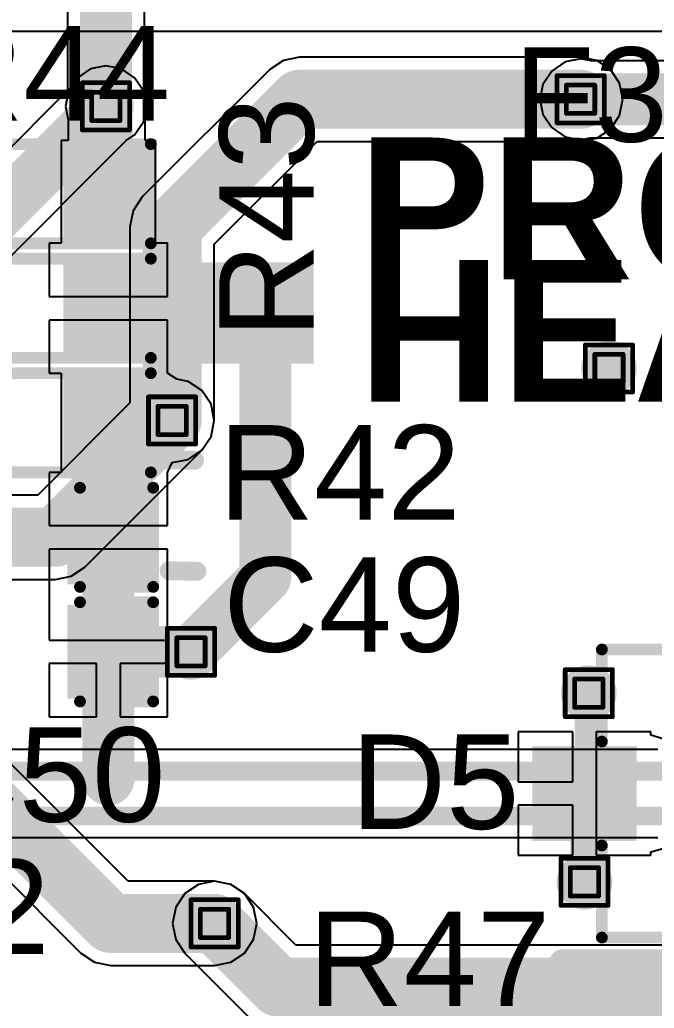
# Model space of a CAD drawing. Header units: inches. Extents: x -0.3 to 9.9, y -0.4 to 5.
# Drawn here: x 4.1055 to 4.3742, y 1.0651 to 1.4837 of the extents above; entities that cross this region are included whole.
import ezdxf

# ---------------------------------------------------------------- set-up
doc = ezdxf.new("R2010")
doc.units = ezdxf.units.IN
doc.header["$MEASUREMENT"] = 0
for name, color, linetype in [('Bottom Layer', 5, 'Continuous'), ('Bottom Solder', 6, 'Continuous'), ('Drill Drawing', 1, 'Continuous'), ('Top Layer', 1, 'Continuous'), ('Top Overlay', 2, 'Continuous'), ('Top Paste', 8, 'Continuous'), ('Top Solder', 216, 'Continuous'), ('Via Holes', 16, 'Continuous')]:
    doc.layers.add(name, color=color, linetype=linetype)
doc.styles.add('Arial', font='', dxfattribs={"height": 0.2})
doc.styles.add('Arial_Bold', font='', dxfattribs={"height": 0.2})
doc.styles.get('Arial').set_extended_font_data('Arial')
doc.styles.get('Arial_Bold').set_extended_font_data('Arial', bold=True)

# ---------------------------------------------------------------- blocks, each defined once
blk = doc.blocks.new('R___0603_66')
at = {"layer": 'Top Layer'}
for points in [[(-0.015, 0.0175), (-0.015, -0.0175), (-0.045, -0.0175), (-0.045, 0.0175)], [(0.045, 0.0175), (0.045, -0.0175), (0.015, -0.0175), (0.015, 0.0175)]]:
    blk.add_hatch(color=1, dxfattribs=at).paths.add_polyline_path(points)
at = {"layer": 'Top Paste'}
for points in [[(-0.015, 0.0175), (-0.015, -0.0175), (-0.045, -0.0175), (-0.045, 0.0175)], [(0.045, 0.0175), (0.045, -0.0175), (0.015, -0.0175), (0.015, 0.0175)]]:
    blk.add_hatch(color=8, dxfattribs=at).paths.add_polyline_path(points)
at = {"layer": 'Top Solder'}
for points in [[(-0.011, 0.0215), (-0.011, -0.0215), (-0.049, -0.0215), (-0.049, 0.0215)], [(0.049, 0.0215), (0.049, -0.0215), (0.011, -0.0215), (0.011, 0.0215)]]:
    blk.add_hatch(color=216, dxfattribs=at).paths.add_polyline_path(points)
at = {"layer": 'Top Overlay', "const_width": 0.005}
for points in [[(-0.048, 0.021), (-0.048, -0.021)], [(0.048, 0.021), (-0.048, 0.021)], [(0.048, 0.021), (0.048, -0.021)], [(0.048, -0.021), (-0.048, -0.021)]]:
    blk.add_lwpolyline(points, dxfattribs=at)
at = {"layer": 'Top Overlay', "const_width": 0.0025}
for points in [[(-0.04925, 0.021, 1), (-0.04675, 0.021, 1)], [(-0.04925, 0.021, 1), (-0.04675, 0.021, 1)], [(0.04675, 0.021, 1), (0.04925, 0.021, 1)], [(0.04675, 0.021, 1), (0.04925, 0.021, 1)], [(-0.04925, -0.021, 1), (-0.04675, -0.021, 1)], [(-0.04925, -0.021, 1), (-0.04675, -0.021, 1)], [(0.04675, -0.021, 1), (0.04925, -0.021, 1)], [(0.04675, -0.021, 1), (0.04925, -0.021, 1)]]:
    blk.add_lwpolyline(points, format="xyb", close=True, dxfattribs=at)
blk = doc.blocks.new('R___0603_67')
at = {"layer": 'Top Layer'}
for points in [[(-0.015, 0.0175), (-0.015, -0.0175), (-0.045, -0.0175), (-0.045, 0.0175)], [(0.045, 0.0175), (0.045, -0.0175), (0.015, -0.0175), (0.015, 0.0175)]]:
    blk.add_hatch(color=1, dxfattribs=at).paths.add_polyline_path(points)
at = {"layer": 'Top Paste'}
for points in [[(-0.015, 0.0175), (-0.015, -0.0175), (-0.045, -0.0175), (-0.045, 0.0175)], [(0.045, 0.0175), (0.045, -0.0175), (0.015, -0.0175), (0.015, 0.0175)]]:
    blk.add_hatch(color=8, dxfattribs=at).paths.add_polyline_path(points)
at = {"layer": 'Top Solder'}
for points in [[(-0.011, 0.0215), (-0.011, -0.0215), (-0.049, -0.0215), (-0.049, 0.0215)], [(0.049, 0.0215), (0.049, -0.0215), (0.011, -0.0215), (0.011, 0.0215)]]:
    blk.add_hatch(color=216, dxfattribs=at).paths.add_polyline_path(points)
at = {"layer": 'Top Overlay', "const_width": 0.005}
for points in [[(-0.048, -0.021), (-0.048, 0.021)], [(-0.048, 0.021), (0.048, 0.021)], [(0.048, -0.021), (0.048, 0.021)], [(-0.048, -0.021), (0.048, -0.021)]]:
    blk.add_lwpolyline(points, dxfattribs=at)
at = {"layer": 'Top Overlay', "const_width": 0.0025}
for points in [[(-0.04925, 0.021, 1), (-0.04675, 0.021, 1)], [(-0.04925, 0.021, 1), (-0.04675, 0.021, 1)], [(0.04675, 0.021, 1), (0.04925, 0.021, 1)], [(0.04675, 0.021, 1), (0.04925, 0.021, 1)], [(-0.04925, -0.021, 1), (-0.04675, -0.021, 1)], [(-0.04925, -0.021, 1), (-0.04675, -0.021, 1)], [(0.04675, -0.021, 1), (0.04925, -0.021, 1)], [(0.04675, -0.021, 1), (0.04925, -0.021, 1)]]:
    blk.add_lwpolyline(points, format="xyb", close=True, dxfattribs=at)
blk = doc.blocks.new('R___0603_68')
at = {"layer": 'Top Layer'}
for points in [[(-0.015, 0.0175), (-0.015, -0.0175), (-0.045, -0.0175), (-0.045, 0.0175)], [(0.045, 0.0175), (0.045, -0.0175), (0.015, -0.0175), (0.015, 0.0175)]]:
    blk.add_hatch(color=1, dxfattribs=at).paths.add_polyline_path(points)
at = {"layer": 'Top Paste'}
for points in [[(-0.015, 0.0175), (-0.015, -0.0175), (-0.045, -0.0175), (-0.045, 0.0175)], [(0.045, 0.0175), (0.045, -0.0175), (0.015, -0.0175), (0.015, 0.0175)]]:
    blk.add_hatch(color=8, dxfattribs=at).paths.add_polyline_path(points)
at = {"layer": 'Top Solder'}
for points in [[(-0.011, 0.0215), (-0.011, -0.0215), (-0.049, -0.0215), (-0.049, 0.0215)], [(0.049, 0.0215), (0.049, -0.0215), (0.011, -0.0215), (0.011, 0.0215)]]:
    blk.add_hatch(color=216, dxfattribs=at).paths.add_polyline_path(points)
at = {"layer": 'Top Overlay', "const_width": 0.005}
for points in [[(-0.048, -0.021), (-0.048, 0.021)], [(-0.048, 0.021), (0.048, 0.021)], [(0.048, -0.021), (0.048, 0.021)], [(-0.048, -0.021), (0.048, -0.021)]]:
    blk.add_lwpolyline(points, dxfattribs=at)
at = {"layer": 'Top Overlay', "const_width": 0.0025}
for points in [[(-0.04925, 0.021, 1), (-0.04675, 0.021, 1)], [(-0.04925, 0.021, 1), (-0.04675, 0.021, 1)], [(0.04675, 0.021, 1), (0.04925, 0.021, 1)], [(0.04675, 0.021, 1), (0.04925, 0.021, 1)], [(-0.04925, -0.021, 1), (-0.04675, -0.021, 1)], [(-0.04925, -0.021, 1), (-0.04675, -0.021, 1)], [(0.04675, -0.021, 1), (0.04925, -0.021, 1)], [(0.04675, -0.021, 1), (0.04925, -0.021, 1)]]:
    blk.add_lwpolyline(points, format="xyb", close=True, dxfattribs=at)
blk = doc.blocks.new('S___23_163')
at = {"layer": 'Top Layer'}
for points in [[(-0.01614, 0.05748), (0.01614, 0.05748), (0.01614, 0.02126), (-0.01614, 0.02126)], [(-0.05354, -0.02126), (-0.02126, -0.02126), (-0.02126, -0.05748), (-0.05354, -0.05748)], [(0.02126, -0.02126), (0.05354, -0.02126), (0.05354, -0.05748), (0.02126, -0.05748)]]:
    blk.add_hatch(color=1, dxfattribs=at).paths.add_polyline_path(points)
at = {"layer": 'Top Paste'}
for points in [[(-0.01614, 0.05748), (0.01614, 0.05748), (0.01614, 0.02126), (-0.01614, 0.02126)], [(-0.05354, -0.02126), (-0.02126, -0.02126), (-0.02126, -0.05748), (-0.05354, -0.05748)], [(0.02126, -0.02126), (0.05354, -0.02126), (0.05354, -0.05748), (0.02126, -0.05748)]]:
    blk.add_hatch(color=8, dxfattribs=at).paths.add_polyline_path(points)
at = {"layer": 'Top Solder'}
for points in [[(-0.02014, 0.06148), (0.02014, 0.06148), (0.02014, 0.01726), (-0.02014, 0.01726)], [(-0.05754, -0.01726), (-0.01726, -0.01726), (-0.01726, -0.06148), (-0.05754, -0.06148)], [(0.01726, -0.01726), (0.05754, -0.01726), (0.05754, -0.06148), (0.01726, -0.06148)]]:
    blk.add_hatch(color=216, dxfattribs=at).paths.add_polyline_path(points)
at = {"layer": 'Top Overlay', "const_width": 0.005}
for points in [[(-0.061, 0.032), (-0.022, 0.032)], [(-0.061, 0.032), (-0.061, -0.023)], [(0.022, 0.032), (0.061, 0.032)], [(0.061, 0.032), (0.061, -0.023)], [(-0.013, -0.031), (0.013, -0.031)], [(-0.066, -0.041), (-0.066, -0.051)], [(-0.066, -0.041), (-0.061, -0.046)], [(-0.061, -0.046), (-0.066, -0.051)]]:
    blk.add_lwpolyline(points, dxfattribs=at)
at = {"layer": 'Top Overlay', "const_width": 0.0025}
for points in [[(-0.06225, 0.032, 1), (-0.05975, 0.032, 1)], [(-0.06225, 0.032, 1), (-0.05975, 0.032, 1)], [(-0.02325, 0.032, 1), (-0.02075, 0.032, 1)], [(0.02075, 0.032, 1), (0.02325, 0.032, 1)], [(0.05975, 0.032, 1), (0.06225, 0.032, 1)], [(0.05975, 0.032, 1), (0.06225, 0.032, 1)], [(-0.06225, -0.023, 1), (-0.05975, -0.023, 1)], [(0.05975, -0.023, 1), (0.06225, -0.023, 1)], [(-0.01425, -0.031, 1), (-0.01175, -0.031, 1)], [(0.01175, -0.031, 1), (0.01425, -0.031, 1)], [(-0.06725, -0.041, 1), (-0.06475, -0.041, 1)], [(-0.06725, -0.041, 1), (-0.06475, -0.041, 1)], [(-0.06225, -0.046, 1), (-0.05975, -0.046, 1)], [(-0.06225, -0.046, 1), (-0.05975, -0.046, 1)], [(-0.06725, -0.051, 1), (-0.06475, -0.051, 1)], [(-0.06725, -0.051, 1), (-0.06475, -0.051, 1)]]:
    blk.add_lwpolyline(points, format="xyb", close=True, dxfattribs=at)
blk = doc.blocks.new('C___0603_170')
at = {"layer": 'Top Layer'}
for points in [[(-0.015, 0.0175), (-0.015, -0.0175), (-0.045, -0.0175), (-0.045, 0.0175)], [(0.045, 0.0175), (0.045, -0.0175), (0.015, -0.0175), (0.015, 0.0175)]]:
    blk.add_hatch(color=1, dxfattribs=at).paths.add_polyline_path(points)
at = {"layer": 'Top Paste'}
for points in [[(-0.015, 0.0175), (-0.015, -0.0175), (-0.045, -0.0175), (-0.045, 0.0175)], [(0.045, 0.0175), (0.045, -0.0175), (0.015, -0.0175), (0.015, 0.0175)]]:
    blk.add_hatch(color=8, dxfattribs=at).paths.add_polyline_path(points)
at = {"layer": 'Top Solder'}
for points in [[(-0.01264, 0.01986), (-0.01264, -0.01986), (-0.04736, -0.01986), (-0.04736, 0.01986)], [(0.04736, 0.01986), (0.04736, -0.01986), (0.01264, -0.01986), (0.01264, 0.01986)]]:
    blk.add_hatch(color=216, dxfattribs=at).paths.add_polyline_path(points)
at = {"layer": 'Top Overlay', "const_width": 0.005}
for points in [[(-0.049, 0.021), (-0.018, 0.021)], [(-0.049, -0.021), (-0.049, 0.021)], [(0.018, 0.021), (0.049, 0.021)], [(0.049, -0.021), (0.049, 0.021)], [(-0.049, -0.021), (-0.018, -0.021)], [(0.018, -0.021), (0.049, -0.021)]]:
    blk.add_lwpolyline(points, dxfattribs=at)
at = {"layer": 'Top Overlay', "const_width": 0.0025}
for points in [[(-0.05025, 0.021, 1), (-0.04775, 0.021, 1)], [(-0.05025, 0.021, 1), (-0.04775, 0.021, 1)], [(-0.01925, 0.021, 1), (-0.01675, 0.021, 1)], [(0.01675, 0.021, 1), (0.01925, 0.021, 1)], [(0.04775, 0.021, 1), (0.05025, 0.021, 1)], [(0.04775, 0.021, 1), (0.05025, 0.021, 1)], [(-0.05025, -0.021, 1), (-0.04775, -0.021, 1)], [(-0.05025, -0.021, 1), (-0.04775, -0.021, 1)], [(-0.01925, -0.021, 1), (-0.01675, -0.021, 1)], [(0.01675, -0.021, 1), (0.01925, -0.021, 1)], [(0.04775, -0.021, 1), (0.05025, -0.021, 1)], [(0.04775, -0.021, 1), (0.05025, -0.021, 1)]]:
    blk.add_lwpolyline(points, format="xyb", close=True, dxfattribs=at)
blk = doc.blocks.new('C___0603_171')
at = {"layer": 'Top Layer'}
for points in [[(-0.015, 0.0175), (-0.015, -0.0175), (-0.045, -0.0175), (-0.045, 0.0175)], [(0.045, 0.0175), (0.045, -0.0175), (0.015, -0.0175), (0.015, 0.0175)]]:
    blk.add_hatch(color=1, dxfattribs=at).paths.add_polyline_path(points)
at = {"layer": 'Top Paste'}
for points in [[(-0.015, 0.0175), (-0.015, -0.0175), (-0.045, -0.0175), (-0.045, 0.0175)], [(0.045, 0.0175), (0.045, -0.0175), (0.015, -0.0175), (0.015, 0.0175)]]:
    blk.add_hatch(color=8, dxfattribs=at).paths.add_polyline_path(points)
at = {"layer": 'Top Solder'}
for points in [[(-0.01264, 0.01986), (-0.01264, -0.01986), (-0.04736, -0.01986), (-0.04736, 0.01986)], [(0.04736, 0.01986), (0.04736, -0.01986), (0.01264, -0.01986), (0.01264, 0.01986)]]:
    blk.add_hatch(color=216, dxfattribs=at).paths.add_polyline_path(points)
at = {"layer": 'Top Overlay', "const_width": 0.005}
for points in [[(-0.049, 0.021), (-0.018, 0.021)], [(-0.049, -0.021), (-0.049, 0.021)], [(0.018, 0.021), (0.049, 0.021)], [(0.049, -0.021), (0.049, 0.021)], [(-0.049, -0.021), (-0.018, -0.021)], [(0.018, -0.021), (0.049, -0.021)]]:
    blk.add_lwpolyline(points, dxfattribs=at)
at = {"layer": 'Top Overlay', "const_width": 0.0025}
for points in [[(-0.05025, 0.021, 1), (-0.04775, 0.021, 1)], [(-0.05025, 0.021, 1), (-0.04775, 0.021, 1)], [(-0.01925, 0.021, 1), (-0.01675, 0.021, 1)], [(0.01675, 0.021, 1), (0.01925, 0.021, 1)], [(0.04775, 0.021, 1), (0.05025, 0.021, 1)], [(0.04775, 0.021, 1), (0.05025, 0.021, 1)], [(-0.05025, -0.021, 1), (-0.04775, -0.021, 1)], [(-0.05025, -0.021, 1), (-0.04775, -0.021, 1)], [(-0.01925, -0.021, 1), (-0.01675, -0.021, 1)], [(0.01675, -0.021, 1), (0.01925, -0.021, 1)], [(0.04775, -0.021, 1), (0.05025, -0.021, 1)], [(0.04775, -0.021, 1), (0.05025, -0.021, 1)]]:
    blk.add_lwpolyline(points, format="xyb", close=True, dxfattribs=at)

msp = doc.modelspace()

# ---------------------------------------------------------------- hatches: boundary and pattern name
at = {"layer": 'Bottom Layer'}
h = msp.add_hatch(color=5, dxfattribs=at)
edge = h.paths.add_edge_path()
edge.add_arc((4.343, 1.45), 0.01181, 0, 360)
h = msp.add_hatch(color=5, dxfattribs=at)
edge = h.paths.add_edge_path()
edge.add_arc((4.142, 1.447), 0.01181, 0, 360)
h = msp.add_hatch(color=5, dxfattribs=at)
edge = h.paths.add_edge_path()
edge.add_arc((4.355, 1.336), 0.01181, 0, 360)
h = msp.add_hatch(color=5, dxfattribs=at)
edge = h.paths.add_edge_path()
edge.add_arc((4.17, 1.314), 0.01181, 0, 360)
h = msp.add_hatch(color=5, dxfattribs=at)
edge = h.paths.add_edge_path()
edge.add_arc((4.178, 1.216), 0.01181, 0, 360)
h = msp.add_hatch(color=5, dxfattribs=at)
edge = h.paths.add_edge_path()
edge.add_arc((4.34646, 1.1985), 0.01181, 0, 360)
h = msp.add_hatch(color=5, dxfattribs=at)
edge = h.paths.add_edge_path()
edge.add_arc((4.34463, 1.1186), 0.01181, 0, 360)
h = msp.add_hatch(color=5, dxfattribs=at)
edge = h.paths.add_edge_path()
edge.add_arc((4.188, 1.101), 0.01181, 0, 360)
at = {"layer": 'Bottom Solder'}
h = msp.add_hatch(color=6, dxfattribs=at)
edge = h.paths.add_edge_path()
edge.add_arc((4.142, 1.447), 0.00591, 0, 360)
h = msp.add_hatch(color=6, dxfattribs=at)
edge = h.paths.add_edge_path()
edge.add_arc((4.343, 1.45), 0.00591, 0, 360)
h = msp.add_hatch(color=6, dxfattribs=at)
edge = h.paths.add_edge_path()
edge.add_arc((4.355, 1.336), 0.00591, 0, 360)
h = msp.add_hatch(color=6, dxfattribs=at)
edge = h.paths.add_edge_path()
edge.add_arc((4.17, 1.314), 0.00591, 0, 360)
h = msp.add_hatch(color=6, dxfattribs=at)
edge = h.paths.add_edge_path()
edge.add_arc((4.178, 1.216), 0.00591, 0, 360)
h = msp.add_hatch(color=6, dxfattribs=at)
edge = h.paths.add_edge_path()
edge.add_arc((4.34646, 1.1985), 0.00591, 0, 360)
h = msp.add_hatch(color=6, dxfattribs=at)
edge = h.paths.add_edge_path()
edge.add_arc((4.34463, 1.1186), 0.00591, 0, 360)
h = msp.add_hatch(color=6, dxfattribs=at)
edge = h.paths.add_edge_path()
edge.add_arc((4.188, 1.101), 0.00591, 0, 360)
at = {"layer": 'Top Layer'}
h = msp.add_hatch(color=1, dxfattribs=at)
edge = h.paths.add_edge_path()
edge.add_arc((4.343, 1.45), 0.01181, 0, 360)
h = msp.add_hatch(color=1, dxfattribs=at)
edge = h.paths.add_edge_path()
edge.add_arc((4.142, 1.447), 0.01181, 0, 360)
msp.add_hatch(color=1, dxfattribs=at).paths.add_polyline_path([(4.127, 1.338), (4.23, 1.338), (4.23, 1.381), (4.127, 1.381)])
h = msp.add_hatch(color=1, dxfattribs=at)
edge = h.paths.add_edge_path()
edge.add_arc((4.355, 1.336), 0.01181, 0, 360)
h = msp.add_hatch(color=1, dxfattribs=at)
edge = h.paths.add_edge_path()
edge.add_arc((4.17, 1.314), 0.01181, 0, 360)
h = msp.add_hatch(color=1, dxfattribs=at)
edge = h.paths.add_edge_path()
edge.add_arc((4.178, 1.216), 0.01181, 0, 360)
h = msp.add_hatch(color=1, dxfattribs=at)
edge = h.paths.add_edge_path()
edge.add_arc((4.34646, 1.1985), 0.01181, 0, 360)
h = msp.add_hatch(color=1, dxfattribs=at)
edge = h.paths.add_edge_path()
edge.add_arc((4.34463, 1.1186), 0.01181, 0, 360)
h = msp.add_hatch(color=1, dxfattribs=at)
edge = h.paths.add_edge_path()
edge.add_arc((4.188, 1.101), 0.01181, 0, 360)
at = {"layer": 'Top Solder'}
h = msp.add_hatch(color=216, dxfattribs=at)
edge = h.paths.add_edge_path()
edge.add_arc((4.142, 1.447), 0.00591, 0, 360)
h = msp.add_hatch(color=216, dxfattribs=at)
edge = h.paths.add_edge_path()
edge.add_arc((4.343, 1.45), 0.00591, 0, 360)
h = msp.add_hatch(color=216, dxfattribs=at)
edge = h.paths.add_edge_path()
edge.add_arc((4.355, 1.336), 0.00591, 0, 360)
h = msp.add_hatch(color=216, dxfattribs=at)
edge = h.paths.add_edge_path()
edge.add_arc((4.17, 1.314), 0.00591, 0, 360)
h = msp.add_hatch(color=216, dxfattribs=at)
edge = h.paths.add_edge_path()
edge.add_arc((4.178, 1.216), 0.00591, 0, 360)
h = msp.add_hatch(color=216, dxfattribs=at)
edge = h.paths.add_edge_path()
edge.add_arc((4.34646, 1.1985), 0.00591, 0, 360)
h = msp.add_hatch(color=216, dxfattribs=at)
edge = h.paths.add_edge_path()
edge.add_arc((4.34463, 1.1186), 0.00591, 0, 360)
h = msp.add_hatch(color=216, dxfattribs=at)
edge = h.paths.add_edge_path()
edge.add_arc((4.188, 1.101), 0.00591, 0, 360)
at = {"layer": 'Via Holes'}
h = msp.add_hatch(color=7, dxfattribs=at)
edge = h.paths.add_edge_path()
edge.add_arc((4.142, 1.447), 0.00591, 0, 360)
h = msp.add_hatch(color=7, dxfattribs=at)
edge = h.paths.add_edge_path()
edge.add_arc((4.343, 1.45), 0.00591, 0, 360)
h = msp.add_hatch(color=7, dxfattribs=at)
edge = h.paths.add_edge_path()
edge.add_arc((4.355, 1.336), 0.00591, 0, 360)
h = msp.add_hatch(color=7, dxfattribs=at)
edge = h.paths.add_edge_path()
edge.add_arc((4.17, 1.314), 0.00591, 0, 360)
h = msp.add_hatch(color=7, dxfattribs=at)
edge = h.paths.add_edge_path()
edge.add_arc((4.178, 1.216), 0.00591, 0, 360)
h = msp.add_hatch(color=7, dxfattribs=at)
edge = h.paths.add_edge_path()
edge.add_arc((4.34646, 1.1985), 0.00591, 0, 360)
h = msp.add_hatch(color=7, dxfattribs=at)
edge = h.paths.add_edge_path()
edge.add_arc((4.34463, 1.1186), 0.00591, 0, 360)
h = msp.add_hatch(color=7, dxfattribs=at)
edge = h.paths.add_edge_path()
edge.add_arc((4.188, 1.101), 0.00591, 0, 360)

# ---------------------------------------------------------------- linework, layer by layer
at = {"layer": 'Bottom Layer'}
for p, q in [((4.12569, 1.581), (4.12569, 1.45376)), ((4.15831, 1.45116), (4.15831, 1.57424)), ((4.21717, 1.46648), (4.21138, 1.46262)), ((4.224, 1.46784), (4.21717, 1.46648)), ((4.343, 1.46784), (4.224, 1.46784)), ((4.34983, 1.46648), (4.343, 1.46784)), ((4.35562, 1.46262), (4.34983, 1.46648)), ((4.21138, 1.46262), (4.15738, 1.40862)), ((4.21138, 1.46262), (4.21138, 1.46262)), ((4.35948, 1.45683), (4.35562, 1.46262)), ((4.36084, 1.45), (4.35948, 1.45683)), ((4.12569, 1.45376), (3.96329, 1.29136)), ((4.15914, 1.447), (4.15831, 1.45116)), ((4.35948, 1.44317), (4.36084, 1.45)), ((4.15784, 1.44044), (4.15914, 1.447)), ((4.15412, 1.43488), (4.15784, 1.44044)), ((4.35562, 1.43738), (4.35948, 1.44317)), ((4.34983, 1.43352), (4.35562, 1.43738)), ((3.99114, 1.27307), (4.1506, 1.43253)), ((4.1506, 1.43253), (4.15412, 1.43488)), ((4.18784, 1.38861), (4.23139, 1.43216)), ((4.23139, 1.43216), (4.343, 1.43216)), ((4.343, 1.43216), (4.34983, 1.43352)), ((4.15738, 1.40862), (4.15352, 1.40283)), ((4.15352, 1.40283), (4.15216, 1.396)), ((4.15216, 1.396), (4.15216, 1.32139)), ((4.18784, 1.314), (4.18784, 1.38861)), ((4.15216, 1.32139), (4.11311, 1.28234)), ((4.18648, 1.30717), (4.18784, 1.314)), ((4.18784, 1.314), (4.18784, 1.314)), ((4.18262, 1.30138), (4.18648, 1.30717)), ((4.13312, 1.25188), (4.18262, 1.30138)), ((4.18262, 1.30138), (4.18262, 1.30138)), ((4.11311, 1.28234), (4.0305, 1.28234)), ((4.12733, 1.24802), (4.13312, 1.25188)), ((4.1205, 1.24666), (4.12733, 1.24802)), ((4.0305, 1.24666), (4.1205, 1.24666)), ((4.37573, 1.17468), (4.08066, 1.17468)), ((4.09233, 1.13732), (4.37573, 1.13732)), ((4.188, 1.11884), (4.18117, 1.11748)), ((4.19483, 1.11748), (4.188, 1.11884)), ((4.17538, 1.11362), (4.17152, 1.10783)), ((4.18117, 1.11748), (4.17538, 1.11362)), ((4.20062, 1.11362), (4.19483, 1.11748)), ((4.22239, 1.09184), (4.20062, 1.11362)), ((4.17152, 1.10783), (4.17016, 1.101)), ((4.17016, 1.101), (4.17152, 1.09417)), ((4.17152, 1.09417), (4.17538, 1.08838)), ((4.17538, 1.08838), (4.20238, 1.06138)), ((4.466, 1.09184), (4.22239, 1.09184))]:
    msp.add_line(p, q, dxfattribs=at)
for points, const_width in [([(4.142, 1.447), (4.142, 1.581)], 0.022), ([(4.17, 1.396), (4.224, 1.45)], 0.025), ([(4.224, 1.45), (4.343, 1.45)], 0.025), ([(3.97482, 1.27982), (4.142, 1.447)], 0.022), ([(4.17, 1.314), (4.17, 1.396)], 0.025), ([(4.1205, 1.2645), (4.17, 1.314)], 0.025), ([(4.0305, 1.2645), (4.1205, 1.2645)], 0.025), ([(4.08066, 1.1655), (4.3795, 1.1655)], 0.008), ([(4.08853, 1.1465), (4.3795, 1.1465)], 0.008), ([(4.188, 1.101), (4.215, 1.074)], 0.025), ([(4.215, 1.074), (4.466, 1.074)], 0.025)]:
    msp.add_lwpolyline(points, dxfattribs=dict(at, const_width=const_width))
for points, const_width in [([(4.21775, 1.45, 1), (4.23025, 1.45, 1)], 0.0125), ([(4.21775, 1.45, 1), (4.23025, 1.45, 1)], 0.0125), ([(4.33675, 1.45, 1), (4.34925, 1.45, 1)], 0.0125), ([(4.1365, 1.447, 1), (4.1475, 1.447, 1)], 0.011), ([(4.1365, 1.447, 1), (4.1475, 1.447, 1)], 0.011), ([(4.16375, 1.396, 1), (4.17625, 1.396, 1)], 0.0125), ([(4.16375, 1.396, 1), (4.17625, 1.396, 1)], 0.0125), ([(4.16375, 1.314, 1), (4.17625, 1.314, 1)], 0.0125), ([(4.16375, 1.314, 1), (4.17625, 1.314, 1)], 0.0125), ([(4.11425, 1.2645, 1), (4.12675, 1.2645, 1)], 0.0125), ([(4.11425, 1.2645, 1), (4.12675, 1.2645, 1)], 0.0125), ([(4.18175, 1.101, 1), (4.19425, 1.101, 1)], 0.0125), ([(4.20875, 1.074, 1), (4.22125, 1.074, 1)], 0.0125), ([(4.20875, 1.074, 1), (4.22125, 1.074, 1)], 0.0125)]:
    msp.add_lwpolyline(points, format="xyb", close=True, dxfattribs=dict(at, const_width=const_width))
at = {"layer": 'Drill Drawing', "const_width": 0.002}
for points in [[(4.333, 1.46), (4.353, 1.46)], [(4.333, 1.44), (4.333, 1.46)], [(4.353, 1.44), (4.353, 1.46)], [(4.132, 1.457), (4.152, 1.457)], [(4.132, 1.437), (4.132, 1.457)], [(4.152, 1.437), (4.152, 1.457)], [(4.337, 1.456), (4.349, 1.456)], [(4.337, 1.444), (4.337, 1.456)], [(4.349, 1.444), (4.349, 1.456)], [(4.136, 1.453), (4.148, 1.453)], [(4.136, 1.441), (4.136, 1.453)], [(4.148, 1.441), (4.148, 1.453)], [(4.337, 1.444), (4.349, 1.444)], [(4.136, 1.441), (4.148, 1.441)], [(4.333, 1.44), (4.353, 1.44)], [(4.132, 1.437), (4.152, 1.437)], [(4.345, 1.346), (4.365, 1.346)], [(4.345, 1.326), (4.345, 1.346)], [(4.365, 1.326), (4.365, 1.346)], [(4.349, 1.342), (4.361, 1.342)], [(4.349, 1.33), (4.349, 1.342)], [(4.361, 1.33), (4.361, 1.342)], [(4.345, 1.326), (4.365, 1.326)], [(4.349, 1.33), (4.361, 1.33)], [(4.16, 1.324), (4.18, 1.324)], [(4.16, 1.304), (4.16, 1.324)], [(4.18, 1.304), (4.18, 1.324)], [(4.164, 1.32), (4.176, 1.32)], [(4.164, 1.308), (4.164, 1.32)], [(4.176, 1.308), (4.176, 1.32)], [(4.164, 1.308), (4.176, 1.308)], [(4.16, 1.304), (4.18, 1.304)], [(4.168, 1.226), (4.188, 1.226)], [(4.168, 1.206), (4.168, 1.226)], [(4.188, 1.206), (4.188, 1.226)], [(4.172, 1.222), (4.184, 1.222)], [(4.172, 1.21), (4.172, 1.222)], [(4.184, 1.21), (4.184, 1.222)], [(4.172, 1.21), (4.184, 1.21)], [(4.168, 1.206), (4.188, 1.206)], [(4.33646, 1.2085), (4.35646, 1.2085)], [(4.33646, 1.1885), (4.33646, 1.2085)], [(4.35646, 1.1885), (4.35646, 1.2085)], [(4.34046, 1.2045), (4.35246, 1.2045)], [(4.34046, 1.1925), (4.34046, 1.2045)], [(4.35246, 1.1925), (4.35246, 1.2045)], [(4.34046, 1.1925), (4.35246, 1.1925)], [(4.33646, 1.1885), (4.35646, 1.1885)], [(4.33463, 1.1286), (4.35463, 1.1286)], [(4.33463, 1.1086), (4.33463, 1.1286)], [(4.35463, 1.1086), (4.35463, 1.1286)], [(4.33863, 1.1246), (4.35063, 1.1246)], [(4.33863, 1.1126), (4.33863, 1.1246)], [(4.35063, 1.1126), (4.35063, 1.1246)], [(4.33863, 1.1126), (4.35063, 1.1126)], [(4.178, 1.111), (4.198, 1.111)], [(4.178, 1.091), (4.178, 1.111)], [(4.198, 1.091), (4.198, 1.111)], [(4.33463, 1.1086), (4.35463, 1.1086)], [(4.182, 1.107), (4.194, 1.107)], [(4.182, 1.095), (4.182, 1.107)], [(4.194, 1.095), (4.194, 1.107)], [(4.182, 1.095), (4.194, 1.095)], [(4.178, 1.091), (4.198, 1.091)]]:
    msp.add_lwpolyline(points, dxfattribs=at)
at = {"layer": 'Drill Drawing', "const_width": 0.001}
for points in [[(4.3325, 1.46, 1), (4.3335, 1.46, 1)], [(4.3325, 1.46, 1), (4.3335, 1.46, 1)], [(4.3525, 1.46, 1), (4.3535, 1.46, 1)], [(4.3525, 1.46, 1), (4.3535, 1.46, 1)], [(4.1315, 1.457, 1), (4.1325, 1.457, 1)], [(4.1315, 1.457, 1), (4.1325, 1.457, 1)], [(4.1515, 1.457, 1), (4.1525, 1.457, 1)], [(4.1515, 1.457, 1), (4.1525, 1.457, 1)], [(4.3365, 1.456, 1), (4.3375, 1.456, 1)], [(4.3365, 1.456, 1), (4.3375, 1.456, 1)], [(4.3485, 1.456, 1), (4.3495, 1.456, 1)], [(4.3485, 1.456, 1), (4.3495, 1.456, 1)], [(4.1355, 1.453, 1), (4.1365, 1.453, 1)], [(4.1355, 1.453, 1), (4.1365, 1.453, 1)], [(4.1475, 1.453, 1), (4.1485, 1.453, 1)], [(4.1475, 1.453, 1), (4.1485, 1.453, 1)], [(4.3365, 1.444, 1), (4.3375, 1.444, 1)], [(4.3365, 1.444, 1), (4.3375, 1.444, 1)], [(4.3485, 1.444, 1), (4.3495, 1.444, 1)], [(4.3485, 1.444, 1), (4.3495, 1.444, 1)], [(4.1355, 1.441, 1), (4.1365, 1.441, 1)], [(4.1355, 1.441, 1), (4.1365, 1.441, 1)], [(4.1475, 1.441, 1), (4.1485, 1.441, 1)], [(4.1475, 1.441, 1), (4.1485, 1.441, 1)], [(4.3325, 1.44, 1), (4.3335, 1.44, 1)], [(4.3325, 1.44, 1), (4.3335, 1.44, 1)], [(4.3525, 1.44, 1), (4.3535, 1.44, 1)], [(4.3525, 1.44, 1), (4.3535, 1.44, 1)], [(4.1315, 1.437, 1), (4.1325, 1.437, 1)], [(4.1315, 1.437, 1), (4.1325, 1.437, 1)], [(4.1515, 1.437, 1), (4.1525, 1.437, 1)], [(4.1515, 1.437, 1), (4.1525, 1.437, 1)], [(4.3445, 1.346, 1), (4.3455, 1.346, 1)], [(4.3445, 1.346, 1), (4.3455, 1.346, 1)], [(4.3645, 1.346, 1), (4.3655, 1.346, 1)], [(4.3645, 1.346, 1), (4.3655, 1.346, 1)], [(4.3485, 1.342, 1), (4.3495, 1.342, 1)], [(4.3485, 1.342, 1), (4.3495, 1.342, 1)], [(4.3605, 1.342, 1), (4.3615, 1.342, 1)], [(4.3605, 1.342, 1), (4.3615, 1.342, 1)], [(4.3445, 1.326, 1), (4.3455, 1.326, 1)], [(4.3445, 1.326, 1), (4.3455, 1.326, 1)], [(4.3485, 1.33, 1), (4.3495, 1.33, 1)], [(4.3485, 1.33, 1), (4.3495, 1.33, 1)], [(4.3605, 1.33, 1), (4.3615, 1.33, 1)], [(4.3605, 1.33, 1), (4.3615, 1.33, 1)], [(4.3645, 1.326, 1), (4.3655, 1.326, 1)], [(4.3645, 1.326, 1), (4.3655, 1.326, 1)], [(4.1595, 1.324, 1), (4.1605, 1.324, 1)], [(4.1595, 1.324, 1), (4.1605, 1.324, 1)], [(4.1795, 1.324, 1), (4.1805, 1.324, 1)], [(4.1795, 1.324, 1), (4.1805, 1.324, 1)], [(4.1635, 1.32, 1), (4.1645, 1.32, 1)], [(4.1635, 1.32, 1), (4.1645, 1.32, 1)], [(4.1755, 1.32, 1), (4.1765, 1.32, 1)], [(4.1755, 1.32, 1), (4.1765, 1.32, 1)], [(4.1635, 1.308, 1), (4.1645, 1.308, 1)], [(4.1635, 1.308, 1), (4.1645, 1.308, 1)], [(4.1755, 1.308, 1), (4.1765, 1.308, 1)], [(4.1755, 1.308, 1), (4.1765, 1.308, 1)], [(4.1595, 1.304, 1), (4.1605, 1.304, 1)], [(4.1595, 1.304, 1), (4.1605, 1.304, 1)], [(4.1795, 1.304, 1), (4.1805, 1.304, 1)], [(4.1795, 1.304, 1), (4.1805, 1.304, 1)], [(4.1675, 1.226, 1), (4.1685, 1.226, 1)], [(4.1675, 1.226, 1), (4.1685, 1.226, 1)], [(4.1875, 1.226, 1), (4.1885, 1.226, 1)], [(4.1875, 1.226, 1), (4.1885, 1.226, 1)], [(4.1715, 1.222, 1), (4.1725, 1.222, 1)], [(4.1715, 1.222, 1), (4.1725, 1.222, 1)], [(4.1835, 1.222, 1), (4.1845, 1.222, 1)], [(4.1835, 1.222, 1), (4.1845, 1.222, 1)], [(4.1715, 1.21, 1), (4.1725, 1.21, 1)], [(4.1715, 1.21, 1), (4.1725, 1.21, 1)], [(4.1835, 1.21, 1), (4.1845, 1.21, 1)], [(4.1835, 1.21, 1), (4.1845, 1.21, 1)], [(4.1675, 1.206, 1), (4.1685, 1.206, 1)], [(4.1675, 1.206, 1), (4.1685, 1.206, 1)], [(4.1875, 1.206, 1), (4.1885, 1.206, 1)], [(4.1875, 1.206, 1), (4.1885, 1.206, 1)], [(4.33596, 1.2085, 1), (4.33696, 1.2085, 1)], [(4.33596, 1.2085, 1), (4.33696, 1.2085, 1)], [(4.35596, 1.2085, 1), (4.35696, 1.2085, 1)], [(4.35596, 1.2085, 1), (4.35696, 1.2085, 1)], [(4.33996, 1.2045, 1), (4.34096, 1.2045, 1)], [(4.33996, 1.2045, 1), (4.34096, 1.2045, 1)], [(4.35196, 1.2045, 1), (4.35296, 1.2045, 1)], [(4.35196, 1.2045, 1), (4.35296, 1.2045, 1)], [(4.33996, 1.1925, 1), (4.34096, 1.1925, 1)], [(4.33996, 1.1925, 1), (4.34096, 1.1925, 1)], [(4.35196, 1.1925, 1), (4.35296, 1.1925, 1)], [(4.35196, 1.1925, 1), (4.35296, 1.1925, 1)], [(4.33596, 1.1885, 1), (4.33696, 1.1885, 1)], [(4.33596, 1.1885, 1), (4.33696, 1.1885, 1)], [(4.35596, 1.1885, 1), (4.35696, 1.1885, 1)], [(4.35596, 1.1885, 1), (4.35696, 1.1885, 1)], [(4.33413, 1.1286, 1), (4.33513, 1.1286, 1)], [(4.33413, 1.1286, 1), (4.33513, 1.1286, 1)], [(4.35413, 1.1286, 1), (4.35513, 1.1286, 1)], [(4.35413, 1.1286, 1), (4.35513, 1.1286, 1)], [(4.33813, 1.1246, 1), (4.33913, 1.1246, 1)], [(4.33813, 1.1246, 1), (4.33913, 1.1246, 1)], [(4.35013, 1.1246, 1), (4.35113, 1.1246, 1)], [(4.35013, 1.1246, 1), (4.35113, 1.1246, 1)], [(4.33813, 1.1126, 1), (4.33913, 1.1126, 1)], [(4.33813, 1.1126, 1), (4.33913, 1.1126, 1)], [(4.35013, 1.1126, 1), (4.35113, 1.1126, 1)], [(4.35013, 1.1126, 1), (4.35113, 1.1126, 1)], [(4.1775, 1.111, 1), (4.1785, 1.111, 1)], [(4.1775, 1.111, 1), (4.1785, 1.111, 1)], [(4.1975, 1.111, 1), (4.1985, 1.111, 1)], [(4.1975, 1.111, 1), (4.1985, 1.111, 1)], [(4.33413, 1.1086, 1), (4.33513, 1.1086, 1)], [(4.33413, 1.1086, 1), (4.33513, 1.1086, 1)], [(4.35413, 1.1086, 1), (4.35513, 1.1086, 1)], [(4.35413, 1.1086, 1), (4.35513, 1.1086, 1)], [(4.1815, 1.107, 1), (4.1825, 1.107, 1)], [(4.1815, 1.107, 1), (4.1825, 1.107, 1)], [(4.1935, 1.107, 1), (4.1945, 1.107, 1)], [(4.1935, 1.107, 1), (4.1945, 1.107, 1)], [(4.1815, 1.095, 1), (4.1825, 1.095, 1)], [(4.1815, 1.095, 1), (4.1825, 1.095, 1)], [(4.1935, 1.095, 1), (4.1945, 1.095, 1)], [(4.1935, 1.095, 1), (4.1945, 1.095, 1)], [(4.1775, 1.091, 1), (4.1785, 1.091, 1)], [(4.1775, 1.091, 1), (4.1785, 1.091, 1)], [(4.1975, 1.091, 1), (4.1985, 1.091, 1)], [(4.1975, 1.091, 1), (4.1985, 1.091, 1)]]:
    msp.add_lwpolyline(points, format="xyb", close=True, dxfattribs=at)
at = {"layer": 'Top Layer'}
for p, q in [((4.01165, 1.47878), (4.38662, 1.47878)), ((4.33644, 1.46584), (4.33088, 1.46212)), ((4.343, 1.46714), (4.33644, 1.46584)), ((4.34729, 1.46629), (4.343, 1.46714)), ((4.38867, 1.46629), (4.34729, 1.46629)), ((4.13544, 1.46284), (4.12988, 1.45912)), ((4.142, 1.46414), (4.13544, 1.46284)), ((4.14856, 1.46284), (4.142, 1.46414)), ((4.15412, 1.45912), (4.14856, 1.46284)), ((4.33046, 1.46151), (4.32693, 1.45622)), ((4.33048, 1.46152), (4.33046, 1.46151)), ((4.33088, 1.46212), (4.33048, 1.46152)), ((4.12988, 1.45912), (4.12616, 1.45356)), ((4.15784, 1.45356), (4.15412, 1.45912)), ((4.12616, 1.45356), (4.12486, 1.447)), ((4.15914, 1.447), (4.15784, 1.45356)), ((4.32693, 1.45622), (4.32569, 1.44997)), ((4.32569, 1.44997), (4.32693, 1.44373)), ((4.12486, 1.447), (4.126, 1.44128)), ((4.15862, 1.4444), (4.15914, 1.447)), ((4.15862, 1.4325), (4.15862, 1.4444)), ((4.126, 1.44128), (4.126, 1.4325)), ((4.32693, 1.44373), (4.33046, 1.43844)), ((4.33046, 1.43844), (4.33054, 1.43839)), ((4.33054, 1.43839), (4.33088, 1.43788)), ((4.33088, 1.43788), (4.33644, 1.43416)), ((4.126, 1.4325), (4.123, 1.4325)), ((4.123, 1.4325), (4.123, 1.389)), ((4.163, 1.4325), (4.15862, 1.4325)), ((4.163, 1.389), (4.163, 1.4325)), ((4.33644, 1.43416), (4.343, 1.43286)), ((4.343, 1.43286), (4.34703, 1.43366)), ((4.34703, 1.43366), (4.38867, 1.43366)), ((4.123, 1.389), (4.118, 1.389)), ((4.118, 1.389), (4.118, 1.3665)), ((4.168, 1.389), (4.163, 1.389)), ((4.168, 1.3665), (4.168, 1.389)), ((4.118, 1.3665), (4.143, 1.3665)), ((4.143, 1.3665), (4.168, 1.3665)), ((4.143, 1.3565), (4.118, 1.3565)), ((4.118, 1.3565), (4.118, 1.334)), ((4.168, 1.3565), (4.143, 1.3565)), ((4.168, 1.334), (4.168, 1.3565)), ((4.118, 1.334), (4.123, 1.334)), ((4.123, 1.334), (4.123, 1.292)), ((4.17195, 1.33146), (4.168, 1.334)), ((4.17683, 1.33048), (4.17195, 1.33146)), ((4.18262, 1.32662), (4.17683, 1.33048)), ((4.18648, 1.32083), (4.18262, 1.32662)), ((4.18784, 1.314), (4.18648, 1.32083)), ((4.18648, 1.30717), (4.18784, 1.314)), ((4.18262, 1.30138), (4.18648, 1.30717)), ((4.17683, 1.29752), (4.18262, 1.30138)), ((4.168, 1.292), (4.17002, 1.29616)), ((4.17002, 1.29616), (4.17683, 1.29752)), ((4.123, 1.292), (4.118, 1.292)), ((4.118, 1.292), (4.118, 1.2695)), ((4.168, 1.2695), (4.168, 1.292)), ((4.118, 1.2695), (4.143, 1.2695)), ((4.143, 1.2695), (4.168, 1.2695)), ((4.143, 1.2595), (4.118, 1.2595)), ((4.118, 1.2595), (4.118, 1.237)), ((4.168, 1.2595), (4.143, 1.2595)), ((4.168, 1.237), (4.168, 1.2595)), ((4.118, 1.237), (4.118, 1.221)), ((4.168, 1.221), (4.168, 1.237)), ((4.118, 1.221), (4.143, 1.221)), ((4.143, 1.221), (4.168, 1.221)), ((4.138, 1.211), (4.118, 1.211)), ((4.118, 1.211), (4.118, 1.1885)), ((4.138, 1.1885), (4.138, 1.211)), ((4.168, 1.211), (4.148, 1.211)), ((4.148, 1.211), (4.148, 1.1885)), ((4.168, 1.1885), (4.168, 1.211)), ((4.118, 1.1885), (4.138, 1.1885)), ((4.148, 1.1885), (4.168, 1.1885)), ((4.33963, 1.18214), (4.31652, 1.18214)), ((4.31652, 1.18214), (4.31652, 1.161)), ((4.33963, 1.161), (4.33963, 1.18214)), ((4.37274, 1.18214), (4.34963, 1.18214)), ((4.34963, 1.18214), (4.34963, 1.156)), ((4.37274, 1.18075), (4.37274, 1.18214)), ((4.37774, 1.17923), (4.37274, 1.18075)), ((4.15139, 1.11884), (4.10084, 1.16939)), ((4.31652, 1.161), (4.33963, 1.161)), ((4.34963, 1.156), (4.34963, 1.12986)), ((4.07038, 1.14938), (4.13138, 1.08838)), ((4.33963, 1.151), (4.31652, 1.151)), ((4.31652, 1.151), (4.31652, 1.12986)), ((4.33963, 1.12986), (4.33963, 1.151)), ((4.37274, 1.13125), (4.37774, 1.13277)), ((4.37274, 1.12986), (4.37274, 1.13125)), ((4.31652, 1.12986), (4.33963, 1.12986)), ((4.34963, 1.12986), (4.37274, 1.12986)), ((4.188, 1.11884), (4.15139, 1.11884)), ((4.19483, 1.11748), (4.188, 1.11884)), ((4.20062, 1.11362), (4.19483, 1.11748)), ((4.20448, 1.10783), (4.20062, 1.11362)), ((4.20584, 1.101), (4.20448, 1.10783)), ((4.20448, 1.09417), (4.20584, 1.101)), ((4.20062, 1.08838), (4.20448, 1.09417)), ((4.13138, 1.08838), (4.13138, 1.08838)), ((4.13138, 1.08838), (4.13717, 1.08452)), ((4.19483, 1.08452), (4.20062, 1.08838)), ((4.13717, 1.08452), (4.144, 1.08316)), ((4.188, 1.08316), (4.19483, 1.08452)), ((4.144, 1.08316), (4.188, 1.08316))]:
    msp.add_line(p, q, dxfattribs=at)
for points, const_width in [([(4.342, 1.44997), (4.41333, 1.44997)], 0.022), ([(4.142, 1.447), (4.14231, 1.44669)], 0.022), ([(4.14231, 1.41069), (4.14231, 1.44669)], 0.022), ([(4.14231, 1.41069), (4.143, 1.41)], 0.022), ([(4.143, 1.3615), (4.19993, 1.3615)], 0.022), ([(4.19993, 1.3615), (4.20748, 1.35395)], 0.022), ([(4.20748, 1.35395), (4.20945, 1.35395)], 0.022), ([(4.20945, 1.24745), (4.20945, 1.35395)], 0.022), ([(4.143, 1.313), (4.144, 1.314)], 0.025), ([(4.144, 1.314), (4.17, 1.314)], 0.025), ([(4.143, 1.216), (4.143, 1.2645)], 0.022), ([(4.178, 1.216), (4.20945, 1.24745)], 0.022), ([(4.143, 1.216), (4.173, 1.216)], 0.022), ([(4.143, 1.162), (4.143, 1.216)], 0.022), ([(4.34646, 1.15783), (4.34646, 1.1985)], 0.012), ([(4.083, 1.162), (4.144, 1.101)], 0.025), ([(4.34463, 1.156), (4.34646, 1.15783)], 0.012), ([(4.34463, 1.1186), (4.34463, 1.156)], 0.012), ([(4.144, 1.101), (4.188, 1.101)], 0.025)]:
    msp.add_lwpolyline(points, dxfattribs=dict(at, const_width=const_width))
for points, const_width in [([(4.3365, 1.44997, 1), (4.3475, 1.44997, 1)], 0.011), ([(4.1365, 1.447, 1), (4.1475, 1.447, 1)], 0.011), ([(4.13681, 1.44669, 1), (4.14781, 1.44669, 1)], 0.011), ([(4.13681, 1.44669, 1), (4.14781, 1.44669, 1)], 0.011), ([(4.13681, 1.41069, 1), (4.14781, 1.41069, 1)], 0.011), ([(4.13681, 1.41069, 1), (4.14781, 1.41069, 1)], 0.011), ([(4.1375, 1.41, 1), (4.1485, 1.41, 1)], 0.011), ([(4.1375, 1.3615, 1), (4.1485, 1.3615, 1)], 0.011), ([(4.19443, 1.3615, 1), (4.20543, 1.3615, 1)], 0.011), ([(4.19443, 1.3615, 1), (4.20543, 1.3615, 1)], 0.011), ([(4.20198, 1.35395, 1), (4.21298, 1.35395, 1)], 0.011), ([(4.20198, 1.35395, 1), (4.21298, 1.35395, 1)], 0.011), ([(4.20395, 1.35395, 1), (4.21495, 1.35395, 1)], 0.011), ([(4.20395, 1.35395, 1), (4.21495, 1.35395, 1)], 0.011), ([(4.13675, 1.313, 1), (4.14925, 1.313, 1)], 0.0125), ([(4.13775, 1.314, 1), (4.15025, 1.314, 1)], 0.0125), ([(4.13775, 1.314, 1), (4.15025, 1.314, 1)], 0.0125), ([(4.16375, 1.314, 1), (4.17625, 1.314, 1)], 0.0125), ([(4.1375, 1.2645, 1), (4.1485, 1.2645, 1)], 0.011), ([(4.20395, 1.24745, 1), (4.21495, 1.24745, 1)], 0.011), ([(4.20395, 1.24745, 1), (4.21495, 1.24745, 1)], 0.011), ([(4.1375, 1.216, 1), (4.1485, 1.216, 1)], 0.011), ([(4.1375, 1.216, 1), (4.1485, 1.216, 1)], 0.011), ([(4.1375, 1.216, 1), (4.1485, 1.216, 1)], 0.011), ([(4.1675, 1.216, 1), (4.1785, 1.216, 1)], 0.011), ([(4.1725, 1.216, 1), (4.1835, 1.216, 1)], 0.011), ([(4.34346, 1.1985, 1), (4.34946, 1.1985, 1)], 0.006), ([(4.1375, 1.162, 1), (4.1485, 1.162, 1)], 0.011), ([(4.34346, 1.15783, 1), (4.34946, 1.15783, 1)], 0.006), ([(4.34346, 1.15783, 1), (4.34946, 1.15783, 1)], 0.006), ([(4.34163, 1.156, 1), (4.34763, 1.156, 1)], 0.006), ([(4.34163, 1.156, 1), (4.34763, 1.156, 1)], 0.006), ([(4.34163, 1.1186, 1), (4.34763, 1.1186, 1)], 0.006), ([(4.13775, 1.101, 1), (4.15025, 1.101, 1)], 0.0125), ([(4.13775, 1.101, 1), (4.15025, 1.101, 1)], 0.0125), ([(4.18175, 1.101, 1), (4.19425, 1.101, 1)], 0.0125)]:
    msp.add_lwpolyline(points, format="xyb", close=True, dxfattribs=dict(at, const_width=const_width))
at = {"layer": 'Top Overlay'}
for points, const_width in [([(4.16817, 1.35819), (4.18, 1.358)], 0.008), ([(4.16768, 1.29732), (4.17952, 1.29712)], 0.008), ([(4.16868, 1.25032), (4.18052, 1.25012)], 0.008), ([(4.335, 1.085), (4.386, 1.085)], 0.01)]:
    msp.add_lwpolyline(points, dxfattribs=dict(at, const_width=const_width))
for points, const_width in [([(4.16617, 1.35819, 1), (4.17017, 1.35819, 1)], 0.004), ([(4.178, 1.358, 1), (4.182, 1.358, 1)], 0.004), ([(4.16568, 1.29732, 1), (4.16968, 1.29732, 1)], 0.004), ([(4.17752, 1.29712, 1), (4.18152, 1.29712, 1)], 0.004), ([(4.16668, 1.25032, 1), (4.17068, 1.25032, 1)], 0.004), ([(4.17852, 1.25012, 1), (4.18252, 1.25012, 1)], 0.004), ([(4.3325, 1.085, 1), (4.3375, 1.085, 1)], 0.005)]:
    msp.add_lwpolyline(points, format="xyb", close=True, dxfattribs=dict(at, const_width=const_width))

# ---------------------------------------------------------------- block references
for name, p, rotation in [('R___0603_66', (4.113, 1.41), 180), ('S___23_163', (4.384, 1.156), 90)]:
    msp.add_blockref(name, p, dxfattribs=dict(rotation=rotation))
for name, p in [('R___0603_67', (4.113, 1.3615)), ('R___0603_68', (4.113, 1.313)), ('C___0603_171', (4.113, 1.2645)), ('C___0603_170', (4.113, 1.216))]:
    msp.add_blockref(name, p)

# ---------------------------------------------------------------- texts
at = {"layer": 'Top Overlay', "style": 'Arial'}
for s, p in [('R44', (4.06668, 1.44101)), ('F3', (4.31468, 1.43201)), ('R42', (4.18968, 1.27201)), ('C49', (4.19168, 1.21601)), ('C50', (4.06468, 1.14401)), ('D5', (4.24568, 1.14101)), ('C52', (4.01568, 1.08801)), ('R47', (4.22768, 1.06601))]:
    msp.add_text(s, height=0.04, dxfattribs=at).set_placement(p)
at = {"layer": 'Top Overlay'}
for s, height, rotation, style, p in [('R43', 0.04, 90, 'Arial', (4.22999, 1.34868)), ('PROG:', 0.06, 360, 'Arial_Bold', (4.24883, 1.37382)), ('HEADER', 0.06, 360, 'Arial_Bold', (4.24883, 1.322))]:
    msp.add_text(s, height=height, rotation=rotation, dxfattribs=dict(at, style=style)).set_placement(p)

doc.saveas('drawing.dxf')
